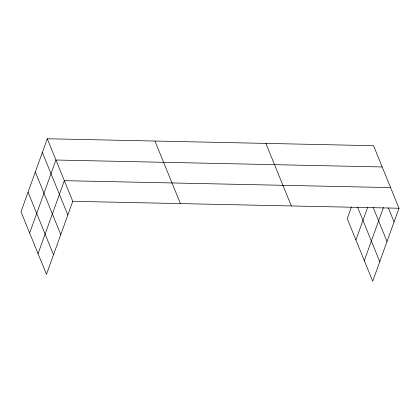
<?xml version="1.0" encoding="UTF-8"?>
<svg xmlns="http://www.w3.org/2000/svg" width="420" height="420" viewBox="0 0 420 420"><rect width="100%" height="100%" fill="white"/><g stroke="black" fill="none" stroke-linecap="round" stroke-linejoin="round"><path stroke-width="0.63" d="M47.287 138.752L21 211.759L46.468 274.312L72.755 201.306L47.287 138.752L373.532 145.688L399 208.241L372.713 281.248L347.245 218.694L351.43 207.071M29.657 233.027L55.944 160.02L382.19 166.955M38.062 253.67L64.349 180.663L390.595 187.598M355.903 239.962L367.574 207.548M364.308 260.605L383.465 207.396M72.755 201.306L399 208.241M388.39 207.958L394.076 221.923M373.181 207.501L387.025 241.5M357.509 207.018L379.764 261.671M265.87 143.399L291.338 205.952M154.943 141.041L180.416 203.595M42.357 152.434L67.83 214.988M35.312 172.011L60.779 234.565M28.051 192.181L53.519 254.735"/></g></svg>
